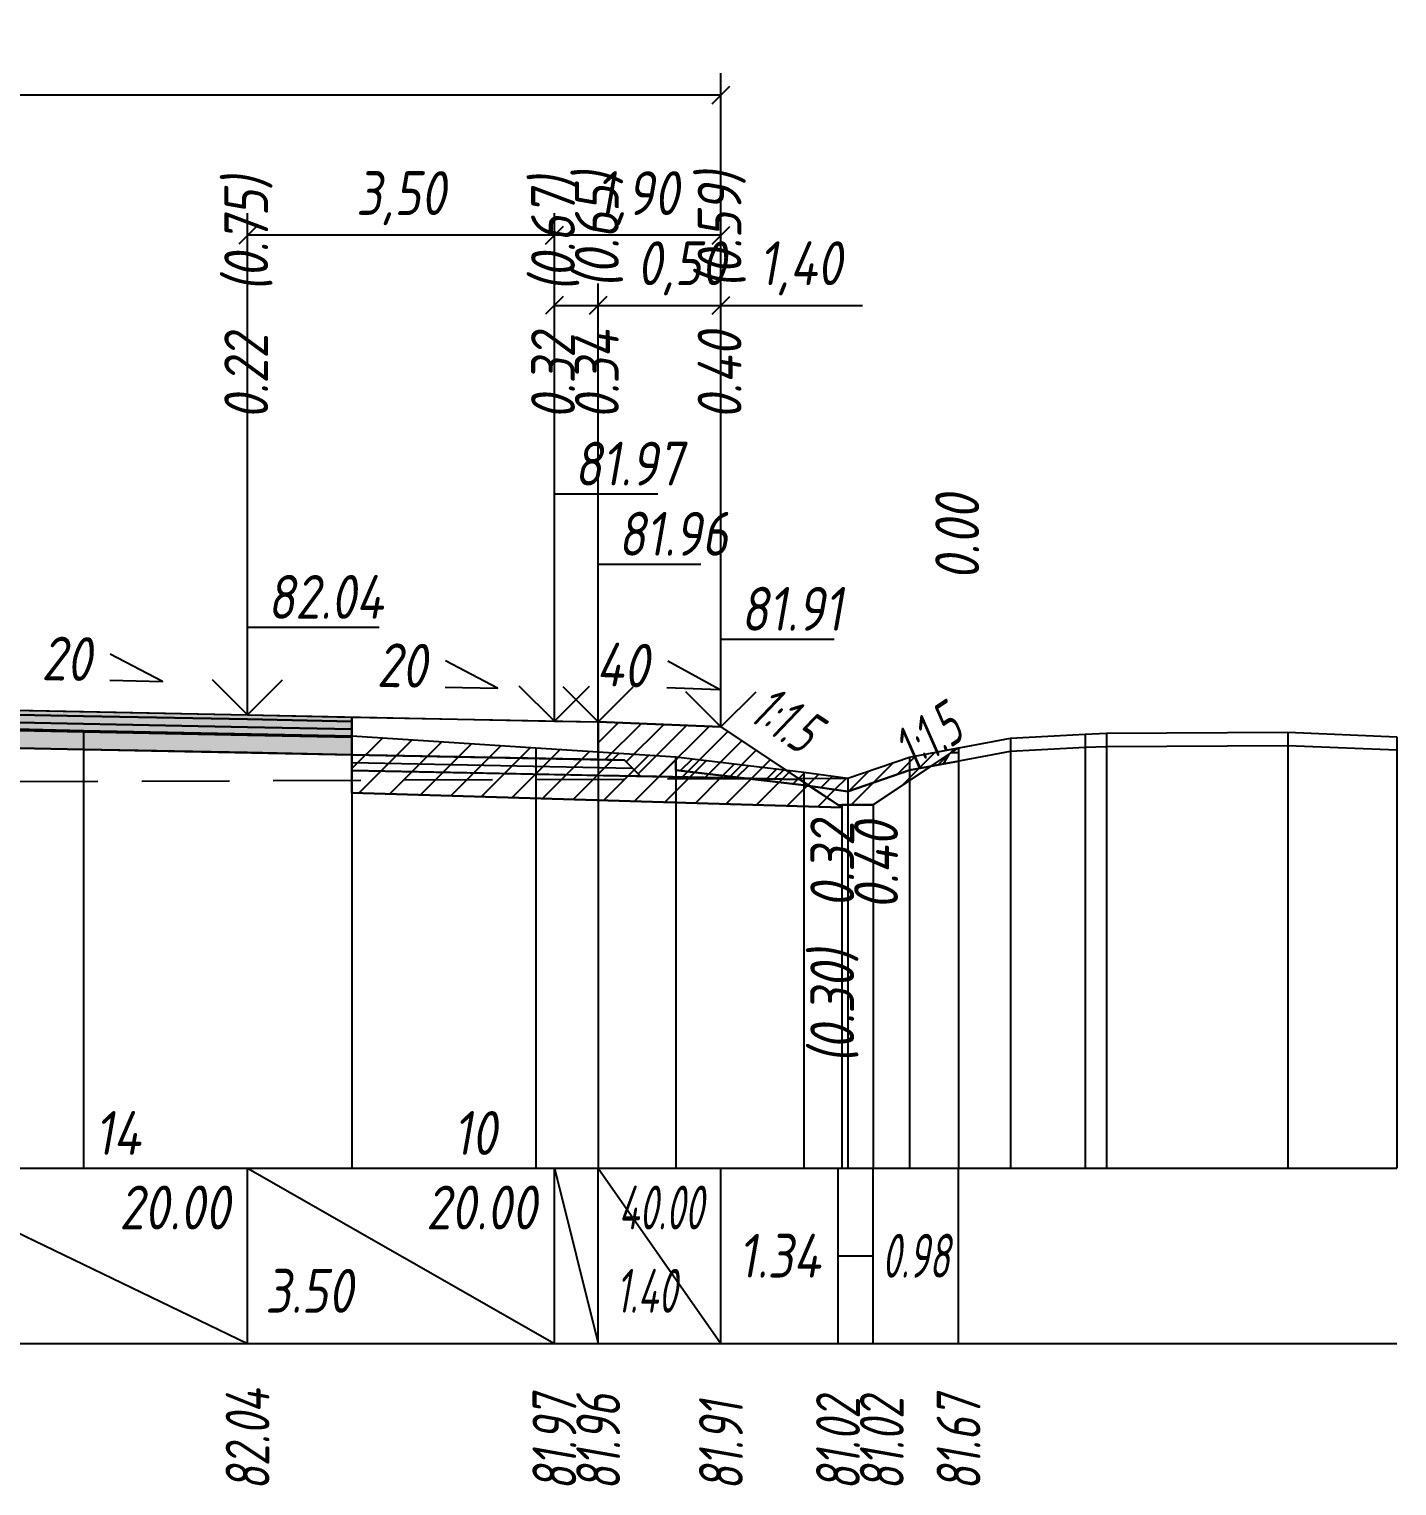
# Model space of a CAD drawing. Extents: x -717 to 1451, y -133302 to 233.
# Drawn here: x 166.1 to 244.1, y -25459.1 to -25376.1 of the extents above; entities that cross this region are included whole.
import ezdxf
from ezdxf.enums import TextEntityAlignment as Align

# ---------------------------------------------------------------- set-up
doc = ezdxf.new("R2010")
doc.units = 0
doc.linetypes.add('штриховая', pattern=[0.75, 0.5, -0.25])
for name, color, linetype in [('Интерполированный поперечник', 2, 'Continuous'), ('Код_514', 1, 'Continuous'), ('Контур_0', 7, 'Continuous'), ('Контур_2521', 7, 'Continuous'), ('Контур_2564', 7, 'Continuous'), ('Контур_2660', 7, 'Continuous'), ('Контур_2665', 7, 'Continuous'), ('Контур_400', 7, 'Continuous'), ('Контур_508', 7, 'Continuous'), ('Контур_512', 7, 'Continuous'), ('Контур_513', 7, 'Continuous'), ('Контур_818', 7, 'Continuous'), ('Красный поперечник', 1, 'Continuous'), ('Объём_2501', 7, 'Continuous'), ('Объём_2564', 7, 'Continuous'), ('Объём_2650', 7, 'Continuous'), ('Объём_2660', 7, 'Continuous'), ('Объём_2661', 7, 'Continuous'), ('Объём_2662', 7, 'Continuous'), ('Объём_2663', 7, 'Continuous'), ('Объём_2664', 7, 'Continuous'), ('Объём_2665', 7, 'Continuous'), ('Объём_2666', 7, 'Continuous'), ('Объём_2667', 7, 'Continuous'), ('Объём_2668', 7, 'Continuous'), ('Объём_2669', 7, 'Continuous'), ('Объём_2675', 7, 'Continuous'), ('Объём_2753', 7, 'Continuous'), ('Откосы', 7, 'Continuous'), ('Отметки покрытия', 7, 'Continuous'), ('Рабочие отметки', 7, 'Continuous'), ('Рабочие отметки доп.', 7, 'Continuous'), ('Слои выравнивания', 7, 'Continuous'), ('Таблица', 7, 'Continuous'), ('Уклоны проезжей части', 7, 'Continuous'), ('Черный поперечник', 3, 'Continuous')]:
    doc.layers.add(name, color=color, linetype=linetype)
for name, color, linetype, true_color in [('Контур_2540', 2, 'Continuous', 0xffff00), ('Контур_2560', 2, 'Continuous', 0xffff00), ('Контур_2561', 7, 'Continuous', 0xff8040), ('Контур_2562', 3, 'Continuous', 0x00ff00), ('Контур_2563', 7, 'Continuous', 0xff8000), ('Контур_2570', 7, 'Continuous', 0x80ff00), ('Контур_2725', 7, 'Continuous', 0x323232), ('Контур_2736', 4, 'Continuous', 0x00ffff), ('Контур_2737', 4, 'Continuous', 0x00ffff), ('Контур_2738', 4, 'Continuous', 0x00ffff), ('Контур_2739', 4, 'Continuous', 0x00ffff), ('Контур_2741', 4, 'Continuous', 0x00ffff), ('Контур_2742', 4, 'Continuous', 0x00ffff), ('Контур_2743', 4, 'Continuous', 0x00ffff), ('Контур_2744', 7, 'Continuous', 0xa4ffff), ('Контур_2745', 7, 'Continuous', 0xa4ffff), ('Контур_2747', 4, 'Continuous', 0x00ffff), ('Контур_2748', 4, 'Continuous', 0x00ffff), ('Контур_2749', 4, 'Continuous', 0x00ffff), ('Контур_2750', 4, 'Continuous', 0x00ffff), ('Контур_2751', 4, 'Continuous', 0x00ffff), ('Контур_2752', 4, 'Continuous', 0x00ffff), ('Контур_2760', 7, 'Continuous', 0x323232), ('Контур_2761', 7, 'Continuous', 0x323232), ('Контур_2762', 7, 'Continuous', 0x323232), ('Контур_2763', 7, 'Continuous', 0x323232), ('Контур_402', 7, 'Continuous', 0xff6464), ('Контур_703', 4, 'Continuous', 0x00ffff), ('Контур_705', 4, 'Continuous', 0x00ffff), ('Контур_707', 4, 'Continuous', 0x00ffff), ('Контур_720', 131, 'Continuous', 0xaaffff), ('Объём_2500', 7, 'Continuous', 0xc0c0c0), ('Объём_2520', 7, 'Continuous', 0x80ffff), ('Объём_2540', 2, 'Continuous', 0xffff00), ('Объём_2560', 2, 'Continuous', 0xffff00), ('Объём_2561', 7, 'Continuous', 0xff8040), ('Объём_2562', 3, 'Continuous', 0x00ff00), ('Объём_2563', 7, 'Continuous', 0xff8000), ('Объём_2570', 7, 'Continuous', 0x80ff00), ('Объём_2600', 7, 'Continuous', 0x808000), ('Объём_2746', 2, 'Continuous', 0xffff00)]:
    doc.layers.add(name, color=color, linetype=linetype, true_color=true_color)
doc.styles.get("Standard").update_dxf_attribs({"font": 'txt', "height": 2.5})
doc.styles.add('М', font='romand.shx', dxfattribs={"width": 0.8, "oblique": 10, "height": 2.5})
doc.dimstyles.new('ISO-25', dxfattribs={"dimtxt": 2.5, "dimasz": 2.5, "dimexe": 1.25, "dimexo": 0.625, "dimtad": 1, "dimtxsty": 'Standard', "dimcen": 2.5, "dimadec": 0, "dimazin": 0, "dimtfac": 1, "dimtmove": 0, "dimatfit": 3, "dimfxl": 1, "dimarcsym": 0})

# ---------------------------------------------------------------- blocks, each defined once
blk = doc.blocks.new('_Oblique')
at = {"color": 0, "linetype": 'ByBlock', "lineweight": -2}
blk.add_line((-0.5, -0.5), (0.5, 0.5), dxfattribs=at)
blk = doc.blocks.new('*D617')
at = {"color": 0, "lineweight": -2, "transparency": 16777216}
for p, q in [((198.529, -25415), (198.529, -25390.56)), ((205.529, -25415.28), (205.529, -25390.56)), ((198.529, -25391.81), (205.529, -25391.81)), ((205.529, -25391.81), (213.609, -25391.81))]:
    blk.add_line(p, q, dxfattribs=at)
at = {"layer": 'Defpoints', "color": 0, "transparency": 16777216}
for p in [(205.529, -25391.81), (198.529, -25415.625), (205.529, -25415.905)]:
    blk.add_point(p, dxfattribs=at)
at = {"color": 0, "lineweight": -2, "transparency": 16777216, "rotation": 180}
blk.add_blockref('_Oblique', (198.529, -25391.81), dxfattribs=at)
at = {"color": 0, "lineweight": -2, "transparency": 16777216}
blk.add_blockref('_Oblique', (205.529, -25391.81), dxfattribs=at)
at = {"color": 0, "transparency": 16777216, "insert": (210.069, -25389.697), "char_height": 2.5, "width": 8.75, "attachment_point": 5, "style": 'М'}
blk.add_mtext('1,40', dxfattribs=at)
blk = doc.blocks.new('*D619')
at = {"color": 0, "lineweight": -2, "transparency": 16777216}
for p, q in [((196.029, -25414.95), (196.029, -25390.56)), ((198.529, -25415), (198.529, -25390.56)), ((196.029, -25391.81), (198.529, -25391.81)), ((198.529, -25391.81), (207.052, -25391.81))]:
    blk.add_line(p, q, dxfattribs=at)
at = {"layer": 'Defpoints', "color": 0, "transparency": 16777216}
for p in [(198.529, -25391.81), (196.029, -25415.575), (198.529, -25415.625)]:
    blk.add_point(p, dxfattribs=at)
at = {"color": 0, "lineweight": -2, "transparency": 16777216, "rotation": 180}
blk.add_blockref('_Oblique', (196.029, -25391.81), dxfattribs=at)
at = {"color": 0, "lineweight": -2, "transparency": 16777216}
blk.add_blockref('_Oblique', (198.529, -25391.81), dxfattribs=at)
at = {"color": 0, "transparency": 16777216, "insert": (203.29, -25389.697), "char_height": 2.5, "width": 9.16667, "attachment_point": 5, "style": 'М'}
blk.add_mtext('0,50', dxfattribs=at)
blk = doc.blocks.new('*D621')
at = {"color": 0, "lineweight": -2, "transparency": 16777216}
for p, q in [((178.529, -25414.6), (178.529, -25386.56)), ((196.029, -25414.95), (196.029, -25386.56)), ((196.029, -25387.81), (178.529, -25387.81))]:
    blk.add_line(p, q, dxfattribs=at)
at = {"layer": 'Defpoints', "color": 0, "transparency": 16777216}
for p in [(178.529, -25387.81), (178.529, -25415.225), (196.029, -25415.575)]:
    blk.add_point(p, dxfattribs=at)
at = {"color": 0, "lineweight": -2, "transparency": 16777216, "rotation": 180}
blk.add_blockref('_Oblique', (178.529, -25387.81), dxfattribs=at)
at = {"color": 0, "lineweight": -2, "transparency": 16777216}
blk.add_blockref('_Oblique', (196.029, -25387.81), dxfattribs=at)
at = {"color": 0, "transparency": 16777216, "insert": (187.279, -25385.697), "char_height": 2.5, "width": 9.58333, "attachment_point": 5, "style": 'М'}
blk.add_mtext('3,50', dxfattribs=at)
blk = doc.blocks.new('*D622')
at = {"color": 0, "lineweight": -2, "transparency": 16777216}
for p, q in [((196.029, -25414.95), (196.029, -25386.56)), ((205.529, -25415.28), (205.529, -25386.56)), ((205.529, -25387.81), (196.029, -25387.81))]:
    blk.add_line(p, q, dxfattribs=at)
at = {"layer": 'Defpoints', "color": 0, "transparency": 16777216}
for p in [(196.029, -25387.81), (196.029, -25415.575), (205.529, -25415.905)]:
    blk.add_point(p, dxfattribs=at)
at = {"color": 0, "lineweight": -2, "transparency": 16777216, "rotation": 180}
blk.add_blockref('_Oblique', (196.029, -25387.81), dxfattribs=at)
at = {"color": 0, "lineweight": -2, "transparency": 16777216}
blk.add_blockref('_Oblique', (205.529, -25387.81), dxfattribs=at)
at = {"color": 0, "transparency": 16777216, "insert": (200.779, -25385.697), "char_height": 2.5, "width": 8.75, "attachment_point": 5, "style": 'М'}
blk.add_mtext('1,90', dxfattribs=at)
blk = doc.blocks.new('*D624')
at = {"color": 0, "lineweight": -2, "transparency": 16777216}
for p, q in [((110.029, -25415.28), (110.029, -25378.56)), ((205.529, -25415.28), (205.529, -25378.56)), ((110.029, -25379.81), (205.529, -25379.81))]:
    blk.add_line(p, q, dxfattribs=at)
at = {"layer": 'Defpoints', "color": 0, "transparency": 16777216}
for p in [(205.529, -25379.81), (110.029, -25415.905), (205.529, -25415.905)]:
    blk.add_point(p, dxfattribs=at)
at = {"color": 0, "lineweight": -2, "transparency": 16777216, "rotation": 180}
blk.add_blockref('_Oblique', (110.029, -25379.81), dxfattribs=at)
at = {"color": 0, "lineweight": -2, "transparency": 16777216}
blk.add_blockref('_Oblique', (205.529, -25379.81), dxfattribs=at)
at = {"color": 0, "transparency": 16777216, "insert": (157.779, -25377.697), "char_height": 2.5, "width": 10.41667, "attachment_point": 5, "style": 'М'}
blk.add_mtext('19,10', dxfattribs=at)

msp = doc.modelspace()

# ---------------------------------------------------------------- hatches: boundary and pattern name
at = {"layer": 'Объём_2563'}
h = msp.add_hatch(dxfattribs=at)
h.set_pattern_fill('ANSI31', color=256, scale=0.3)
h.paths.add_polyline_path([(200.947, -25418.661), (200.029, -25417.743), (198.529, -25417.713), (198.529, -25415.563), (205.529, -25415.843), (210.029, -25418.843)])
at = {"layer": 'Объём_2570'}
h = msp.add_hatch(dxfattribs=at)
h.set_pattern_fill('ANSI31', color=256, scale=0.2)
h.paths.add_polyline_path([(219.083, -25417.793), (216.281, -25418.318), (212.769, -25419.523), (210.252, -25419.169), (202.95, -25418.307), (202.95, -25417.557), (210.252, -25418.419), (212.769, -25418.773), (216.281, -25417.568), (219.083, -25417.043)])
at = {"layer": 'Объём_2600'}
h = msp.add_hatch(dxfattribs=at)
h.set_pattern_fill('ANSI31', color=6, scale=0.4)
h.paths.add_polyline_path([(214.206, -25420.294), (212.42, -25420.294), (212.42, -25420.437), (184.484, -25419.599), (184.484, -25416.357), (194.967, -25417.046), (202.95, -25417.557), (202.95, -25418.307), (210.252, -25419.169), (212.769, -25419.523), (216.281, -25418.318), (217.519, -25418.086)])
h = msp.add_hatch(dxfattribs=at)
h.set_pattern_fill('HONEY', color=5, scale=0.3)
h.paths.add_polyline_path([(217.519, -25418.086), (219.083, -25417.043), (219.083, -25417.793)])
at = {"layer": 'Слои выравнивания'}
for color, points in [(2, [(157.779, -25414.748), (159.846, -25414.789), (169.165, -25414.976), (178.529, -25415.163), (184.484, -25415.282), (184.484, -25415.532), (178.529, -25415.413), (169.165, -25415.226), (159.846, -25415.039), (157.779, -25414.998)]), (3, [(157.779, -25414.998), (159.846, -25415.039), (169.165, -25415.226), (178.529, -25415.413), (184.484, -25415.532), (184.484, -25415.982), (178.529, -25415.863), (169.165, -25415.676), (159.846, -25415.489), (157.779, -25415.448)]), (4, [(157.779, -25415.448), (159.846, -25415.489), (169.165, -25415.676), (178.529, -25415.863), (184.484, -25415.982), (184.484, -25416.432), (178.529, -25416.313), (169.165, -25416.126), (159.846, -25415.939), (157.779, -25415.898)]), (5, [(157.779, -25415.898), (159.846, -25415.939), (169.165, -25416.126), (178.529, -25416.313), (184.484, -25416.432), (184.484, -25417.432), (178.529, -25417.313), (169.165, -25417.126), (159.846, -25416.939), (157.779, -25416.898)])]:
    msp.add_hatch(color=color, dxfattribs=at).paths.add_polyline_path(points)

# ---------------------------------------------------------------- linework, layer by layer
at = {"layer": 'Интерполированный поперечник', "linetype": 'штриховая', "ltscale": 10, "flags": 128}
msp.add_lwpolyline([(104.99, -25419.195), (212.769, -25418.773)], dxfattribs=at)
at = {"layer": 'Код_514'}
for p, q in [((157.779, -25441), (178.529, -25451)), ((178.529, -25451), (178.529, -25441)), ((178.529, -25441), (196.029, -25451)), ((196.029, -25451), (196.029, -25441)), ((196.029, -25441), (198.529, -25451)), ((198.529, -25451), (198.529, -25441)), ((198.529, -25441), (205.529, -25451)), ((205.529, -25451), (205.529, -25441)), ((212.206, -25451), (212.206, -25441)), ((214.206, -25451), (214.206, -25441)), ((219.083, -25451), (219.083, -25441)), ((212.206, -25446), (214.206, -25446))]:
    msp.add_line(p, q, dxfattribs=at)
at = {"layer": 'Контур_0', "flags": 128}
for points in [[(184.484, -25415.282), (198.529, -25415.563), (198.529, -25417.713), (184.484, -25417.432), (184.484, -25415.282), (184.484, -25415.282)], [(205.529, -25415.843), (209.941, -25418.785), (209.941, -25418.785), (209.941, -25418.785), (209.941, -25418.785), (209.941, -25418.785), (209.941, -25418.785), (209.941, -25418.785), (209.941, -25418.785), (209.941, -25418.785), (209.941, -25418.785), (209.941, -25418.785), (209.941, -25418.785), (209.941, -25418.785), (209.941, -25418.785), (212.206, -25420.294)], [(205.529, -25415.843), (209.941, -25418.785), (209.941, -25418.785), (209.941, -25418.785), (209.941, -25418.785), (209.941, -25418.785), (209.941, -25418.785), (209.941, -25418.785), (209.941, -25418.785), (209.941, -25418.785), (209.941, -25418.785), (209.941, -25418.785), (209.941, -25418.785), (209.941, -25418.785), (209.941, -25418.785), (212.206, -25420.294), (214.206, -25420.294), (219.083, -25417.043), (219.083, -25417.043), (219.083, -25417.043), (219.083, -25417.043), (219.083, -25417.043), (219.083, -25417.043), (219.083, -25417.043), (219.083, -25417.043), (219.083, -25417.043), (219.083, -25417.043), (219.083, -25417.043), (219.083, -25417.043), (219.083, -25417.043)], [(198.529, -25418.613), (184.484, -25418.332), (184.484, -25417.432), (200.029, -25417.743), (200.947, -25418.661), (198.529, -25418.613), (198.529, -25418.613)], [(198.529, -25417.713), (200.029, -25417.743), (200.947, -25418.661), (210.029, -25418.843)]]:
    msp.add_lwpolyline(points, dxfattribs=at)
at = {"layer": 'Контур_2521', "color": 250, "flags": 128}
msp.add_lwpolyline([(184.484, -25417.882), (200.488, -25418.202)], dxfattribs=at)
at = {"layer": 'Контур_2540', "flags": 128}
msp.add_lwpolyline([(196.029, -25418.563), (210.029, -25418.843), (212.42, -25420.437), (184.484, -25419.599), (184.484, -25418.332), (196.029, -25418.563), (196.029, -25418.563)], dxfattribs=at)
at = {"layer": 'Контур_2560', "flags": 128}
msp.add_lwpolyline([(198.529, -25415.563), (205.529, -25415.843), (205.529, -25415.843), (205.529, -25415.843)], dxfattribs=at)
at = {"layer": 'Контур_2561', "flags": 128}
msp.add_lwpolyline([(198.529, -25415.563), (198.529, -25415.563), (205.529, -25415.843), (205.529, -25415.843), (198.529, -25415.563)], dxfattribs=at)
at = {"layer": 'Контур_2562', "flags": 128}
msp.add_lwpolyline([(205.529, -25415.843), (205.529, -25415.843), (205.529, -25415.843), (205.529, -25415.843), (205.529, -25415.843)], dxfattribs=at)
at = {"layer": 'Контур_2563', "flags": 128}
msp.add_lwpolyline([(200.947, -25418.661), (200.029, -25417.743), (198.529, -25417.713), (198.529, -25415.563), (205.529, -25415.843), (210.029, -25418.843), (200.947, -25418.661), (200.947, -25418.661)], dxfattribs=at)
at = {"layer": 'Контур_2564', "flags": 128}
msp.add_lwpolyline([(198.529, -25415.563), (205.529, -25415.843)], dxfattribs=at)
at = {"layer": 'Контур_2570', "flags": 128}
msp.add_lwpolyline([(159.846, -25415.817), (169.165, -25416.052), (184.484, -25416.357), (194.967, -25417.046), (202.95, -25417.557), (202.95, -25418.307), (210.252, -25419.169), (212.769, -25419.523), (212.769, -25419.523), (216.281, -25418.318), (222.054, -25417.237), (226.303, -25417.008), (227.517, -25416.959), (237.872, -25416.904), (244.083, -25417.152)], dxfattribs=at)
at = {"layer": 'Контур_2660', "flags": 128}
msp.add_lwpolyline([(184.484, -25419.599), (212.42, -25420.437)], dxfattribs=at)
at = {"layer": 'Контур_2665', "flags": 128}
msp.add_lwpolyline([(205.529, -25415.843), (205.529, -25415.843)], dxfattribs=at)
at = {"layer": 'Контур_2725', "flags": 128}
msp.add_lwpolyline([(135.31, -25417.347), (137.029, -25417.313), (150.663, -25417.04), (157.779, -25416.898), (159.846, -25416.939), (169.165, -25417.126), (178.529, -25417.313), (184.484, -25417.432)], dxfattribs=at)
at = {"layer": 'Контур_2736', "flags": 128}
for points in [[(205.529, -25415.843), (209.941, -25418.785)], [(209.941, -25418.785), (212.206, -25420.294)]]:
    msp.add_lwpolyline(points, dxfattribs=at)
at = {"layer": 'Контур_2737', "flags": 128}
msp.add_lwpolyline([(209.941, -25418.785), (209.941, -25418.785)], dxfattribs=at)
at = {"layer": 'Контур_2738', "flags": 128}
msp.add_lwpolyline([(209.941, -25418.785), (209.941, -25418.785)], dxfattribs=at)
at = {"layer": 'Контур_2739', "flags": 128}
msp.add_lwpolyline([(209.941, -25418.785), (209.941, -25418.785)], dxfattribs=at)
at = {"layer": 'Контур_2741', "flags": 128}
msp.add_lwpolyline([(219.083, -25417.043), (219.083, -25417.043)], dxfattribs=at)
at = {"layer": 'Контур_2742', "flags": 128}
msp.add_lwpolyline([(219.083, -25417.043), (219.083, -25417.043)], dxfattribs=at)
at = {"layer": 'Контур_2743', "flags": 128}
msp.add_lwpolyline([(219.083, -25417.043), (219.083, -25417.043)], dxfattribs=at)
at = {"layer": 'Контур_2744', "flags": 128}
msp.add_lwpolyline([(219.083, -25417.043), (219.083, -25417.043)], dxfattribs=at)
msp.add_lwpolyline([(219.083, -25417.043), (219.083, -25417.043)], dxfattribs=at)
msp.add_lwpolyline([(219.083, -25417.043), (219.083, -25417.043)], dxfattribs=at)
msp.add_lwpolyline([(219.083, -25417.043), (219.083, -25417.043)], dxfattribs=at)
msp.add_lwpolyline([(219.083, -25417.043), (219.083, -25417.043)], dxfattribs=at)
msp.add_lwpolyline([(219.083, -25417.043), (219.083, -25417.043)], dxfattribs=at)
at = {"layer": 'Контур_2745', "flags": 128}
msp.add_lwpolyline([(209.941, -25418.785), (209.941, -25418.785)], dxfattribs=at)
msp.add_lwpolyline([(209.941, -25418.785), (209.941, -25418.785)], dxfattribs=at)
msp.add_lwpolyline([(209.941, -25418.785), (209.941, -25418.785)], dxfattribs=at)
msp.add_lwpolyline([(209.941, -25418.785), (209.941, -25418.785)], dxfattribs=at)
msp.add_lwpolyline([(209.941, -25418.785), (209.941, -25418.785)], dxfattribs=at)
msp.add_lwpolyline([(209.941, -25418.785), (209.941, -25418.785)], dxfattribs=at)
at = {"layer": 'Контур_2747', "flags": 128}
msp.add_lwpolyline([(209.941, -25418.785), (209.941, -25418.785)], dxfattribs=at)
at = {"layer": 'Контур_2748', "flags": 128}
msp.add_lwpolyline([(209.941, -25418.785), (209.941, -25418.785)], dxfattribs=at)
at = {"layer": 'Контур_2749', "flags": 128}
msp.add_lwpolyline([(209.941, -25418.785), (209.941, -25418.785)], dxfattribs=at)
at = {"layer": 'Контур_2750', "flags": 128}
msp.add_lwpolyline([(219.083, -25417.043), (219.083, -25417.043)], dxfattribs=at)
at = {"layer": 'Контур_2751', "flags": 128}
msp.add_lwpolyline([(219.083, -25417.043), (219.083, -25417.043)], dxfattribs=at)
at = {"layer": 'Контур_2752', "flags": 128}
msp.add_lwpolyline([(219.083, -25417.043), (219.083, -25417.043)], dxfattribs=at)
at = {"layer": 'Контур_2760', "flags": 128}
msp.add_lwpolyline([(135.31, -25415.197), (137.029, -25415.163), (150.663, -25414.89), (157.779, -25414.748), (159.846, -25414.789), (169.165, -25414.976), (178.529, -25415.163), (184.484, -25415.282)], dxfattribs=at)
at = {"layer": 'Контур_2761', "flags": 128}
msp.add_lwpolyline([(135.31, -25415.447), (137.029, -25415.413), (150.663, -25415.14), (157.779, -25414.998), (159.846, -25415.039), (169.165, -25415.226), (178.529, -25415.413), (184.484, -25415.532)], dxfattribs=at)
at = {"layer": 'Контур_2762', "flags": 128}
msp.add_lwpolyline([(135.31, -25415.897), (137.029, -25415.863), (150.663, -25415.59), (157.779, -25415.448), (159.846, -25415.489), (169.165, -25415.676), (178.529, -25415.863), (184.484, -25415.982)], dxfattribs=at)
at = {"layer": 'Контур_2763', "flags": 128}
msp.add_lwpolyline([(135.31, -25416.347), (137.029, -25416.313), (150.663, -25416.04), (157.779, -25415.898), (159.846, -25415.939), (169.165, -25416.126), (178.529, -25416.313), (184.484, -25416.432)], dxfattribs=at)
at = {"layer": 'Контур_400', "flags": 128}
msp.add_lwpolyline([(157.779, -25414.748), (178.529, -25415.163), (196.029, -25415.513), (196.029, -25415.513), (196.029, -25415.513), (196.029, -25415.513), (196.029, -25415.513), (196.029, -25415.513), (198.529, -25415.563)], dxfattribs=at)
at = {"layer": 'Контур_402', "flags": 128}
msp.add_lwpolyline([(105, -25420.381), (135.31, -25419.472), (135.31, -25417.347), (157.779, -25416.898), (184.484, -25417.432), (184.484, -25419.599), (212.42, -25420.437)], dxfattribs=at)
at = {"layer": 'Контур_508', "flags": 128}
msp.add_lwpolyline([(105, -25420.381), (135.31, -25419.472), (135.31, -25417.347), (157.779, -25416.898), (184.484, -25417.432), (184.484, -25419.599), (212.42, -25420.437), (212.42, -25420.294), (214.206, -25420.294), (219.083, -25417.043)], dxfattribs=at)
at = {"layer": 'Контур_512', "flags": 128}
msp.add_lwpolyline([(184.484, -25419.599), (212.42, -25420.437), (212.42, -25420.294), (214.206, -25420.294), (219.083, -25417.043)], dxfattribs=at)
at = {"layer": 'Контур_513', "flags": 128}
msp.add_lwpolyline([(105, -25420.381), (135.31, -25419.472), (135.31, -25417.347), (157.779, -25416.898), (184.484, -25417.432), (184.484, -25419.599), (212.42, -25420.437), (212.42, -25420.294), (214.206, -25420.294), (219.083, -25417.043)], dxfattribs=at)
at = {"layer": 'Контур_703', "flags": 128}
msp.add_lwpolyline([(205.529, -25415.843), (209.941, -25418.785)], dxfattribs=at)
at = {"layer": 'Контур_705', "flags": 128}
msp.add_lwpolyline([(209.941, -25418.785), (209.941, -25418.785)], dxfattribs=at)
at = {"layer": 'Контур_707', "flags": 128}
msp.add_lwpolyline([(214.206, -25420.294), (219.083, -25417.043)], dxfattribs=at)
at = {"layer": 'Контур_720', "flags": 128}
msp.add_lwpolyline([(212.206, -25420.294), (214.206, -25420.294)], dxfattribs=at)
at = {"layer": 'Контур_818', "flags": 128}
msp.add_lwpolyline([(105, -25419.944), (107.16, -25419.612), (112.601, -25418.307), (112.601, -25417.557), (127.458, -25416.812), (135.31, -25416.289), (150.663, -25415.998), (157.779, -25415.858), (159.846, -25415.817), (169.165, -25416.052), (184.484, -25416.357), (194.967, -25417.046), (202.95, -25417.557), (202.95, -25418.307), (210.252, -25419.169), (212.769, -25419.523), (212.769, -25419.523), (216.281, -25418.318), (219.083, -25417.793)], dxfattribs=at)
at = {"layer": 'Красный поперечник'}
for p, q in [((157.779, -25414.748), (178.529, -25415.163)), ((178.529, -25415.163), (196.029, -25415.513)), ((196.029, -25415.513), (198.529, -25415.563)), ((198.529, -25415.563), (205.529, -25415.843)), ((205.529, -25415.843), (212.206, -25420.294)), ((214.206, -25420.294), (219.083, -25417.043)), ((219.083, -25417.043), (219.083, -25441)), ((184.484, -25419.599), (184.484, -25441)), ((212.206, -25420.294), (214.206, -25420.294)), ((212.42, -25420.294), (212.42, -25441)), ((212.42, -25420.437), (212.42, -25441)), ((214.206, -25420.294), (214.206, -25441))]:
    msp.add_line(p, q, dxfattribs=at)
at = {"layer": 'Объём_2500', "flags": 128}
msp.add_lwpolyline([(184.484, -25415.282), (198.529, -25415.563), (198.529, -25417.713), (184.484, -25417.432), (184.484, -25415.282), (184.484, -25415.282)], dxfattribs=at)
at = {"layer": 'Объём_2501', "flags": 128}
msp.add_lwpolyline([(157.779, -25414.748), (178.529, -25415.163), (196.029, -25415.513), (196.029, -25415.513), (196.029, -25415.513), (196.029, -25415.513), (196.029, -25415.513), (196.029, -25415.513), (198.529, -25415.563)], dxfattribs=at)
at = {"layer": 'Объём_2520', "color": 250, "flags": 128}
msp.add_lwpolyline([(198.529, -25418.613), (184.484, -25418.332), (184.484, -25417.432), (200.029, -25417.743), (200.947, -25418.661), (198.529, -25418.613), (198.529, -25418.613)], dxfattribs=at)
at = {"layer": 'Объём_2540', "flags": 128}
msp.add_lwpolyline([(196.029, -25418.563), (210.029, -25418.843), (212.42, -25420.437), (184.484, -25419.599), (184.484, -25418.332), (196.029, -25418.563), (196.029, -25418.563)], dxfattribs=at)
at = {"layer": 'Объём_2560', "flags": 128}
msp.add_lwpolyline([(198.529, -25415.563), (205.529, -25415.843), (205.529, -25415.843), (205.529, -25415.843)], dxfattribs=at)
at = {"layer": 'Объём_2561', "flags": 128}
msp.add_lwpolyline([(198.529, -25415.563), (198.529, -25415.563), (205.529, -25415.843), (205.529, -25415.843), (198.529, -25415.563)], dxfattribs=at)
at = {"layer": 'Объём_2562', "flags": 128}
msp.add_lwpolyline([(205.529, -25415.843), (205.529, -25415.843), (205.529, -25415.843), (205.529, -25415.843), (205.529, -25415.843)], dxfattribs=at)
at = {"layer": 'Объём_2563', "color": 250, "flags": 128}
msp.add_lwpolyline([(200.947, -25418.661), (200.029, -25417.743), (198.529, -25417.713), (198.529, -25415.563), (205.529, -25415.843), (210.029, -25418.843), (200.947, -25418.661), (200.947, -25418.661)], dxfattribs=at)
at = {"layer": 'Объём_2564', "flags": 128}
msp.add_lwpolyline([(198.529, -25415.563), (205.529, -25415.843)], dxfattribs=at)
at = {"layer": 'Объём_2570', "flags": 128}
msp.add_lwpolyline([(219.083, -25417.793), (216.281, -25418.318), (212.769, -25419.523), (210.252, -25419.169), (202.95, -25418.307), (202.95, -25417.557), (210.252, -25418.419), (212.769, -25418.773), (216.281, -25417.568), (219.083, -25417.043), (219.083, -25417.793), (219.083, -25417.793)], dxfattribs=at)
at = {"layer": 'Объём_2600', "color": 5, "flags": 128}
msp.add_lwpolyline([(217.519, -25418.086), (219.083, -25417.043), (219.083, -25417.793), (217.519, -25418.086), (217.519, -25418.086)], dxfattribs=at)
at = {"layer": 'Объём_2650', "color": 6, "flags": 128}
msp.add_lwpolyline([(214.206, -25420.294), (212.42, -25420.294), (212.42, -25420.437), (184.484, -25419.599), (184.484, -25416.357), (194.967, -25417.046), (202.95, -25417.557), (202.95, -25418.307), (210.252, -25419.169), (212.769, -25419.523), (216.281, -25418.318), (217.519, -25418.086), (214.206, -25420.294), (214.206, -25420.294)], dxfattribs=at)
at = {"layer": 'Объём_2660', "flags": 128}
msp.add_lwpolyline([(184.484, -25419.599), (212.42, -25420.437)], dxfattribs=at)
at = {"layer": 'Объём_2661', "flags": 128}
msp.add_lwpolyline([(205.529, -25415.843), (209.941, -25418.785), (212.206, -25420.294)], dxfattribs=at)
at = {"layer": 'Объём_2662', "flags": 128}
msp.add_lwpolyline([(214.206, -25420.294), (219.083, -25417.043)], dxfattribs=at)
at = {"layer": 'Объём_2663', "flags": 128}
msp.add_lwpolyline([(212.206, -25420.294), (214.206, -25420.294)], dxfattribs=at)
at = {"layer": 'Объём_2664', "flags": 128}
msp.add_lwpolyline([(212.206, -25420.294), (214.206, -25420.294)], dxfattribs=at)
at = {"layer": 'Объём_2665', "flags": 128}
msp.add_lwpolyline([(205.529, -25415.843), (205.529, -25415.843)], dxfattribs=at)
at = {"layer": 'Объём_2666', "flags": 128}
for points in [[(205.529, -25415.843), (209.941, -25418.785)], [(209.941, -25418.785), (212.206, -25420.294)]]:
    msp.add_lwpolyline(points, dxfattribs=at)
at = {"layer": 'Объём_2667', "flags": 128}
for points in [[(219.083, -25417.043), (219.083, -25417.043)], [(209.941, -25418.785), (209.941, -25418.785)]]:
    msp.add_lwpolyline(points, dxfattribs=at)
at = {"layer": 'Объём_2668', "flags": 128}
for points in [[(219.083, -25417.043), (219.083, -25417.043)], [(209.941, -25418.785), (209.941, -25418.785)]]:
    msp.add_lwpolyline(points, dxfattribs=at)
at = {"layer": 'Объём_2669', "flags": 128}
for points in [[(219.083, -25417.043), (219.083, -25417.043)], [(209.941, -25418.785), (209.941, -25418.785)]]:
    msp.add_lwpolyline(points, dxfattribs=at)
at = {"layer": 'Объём_2675', "flags": 128}
for points in [[(219.083, -25417.043), (219.083, -25417.043)], [(219.083, -25417.043), (219.083, -25417.043)], [(219.083, -25417.043), (219.083, -25417.043)], [(219.083, -25417.043), (219.083, -25417.043)], [(219.083, -25417.043), (219.083, -25417.043)], [(219.083, -25417.043), (219.083, -25417.043)], [(209.941, -25418.785), (209.941, -25418.785)], [(209.941, -25418.785), (209.941, -25418.785)], [(209.941, -25418.785), (209.941, -25418.785)], [(209.941, -25418.785), (209.941, -25418.785)], [(209.941, -25418.785), (209.941, -25418.785)], [(209.941, -25418.785), (209.941, -25418.785)]]:
    msp.add_lwpolyline(points, dxfattribs=at)
at = {"layer": 'Объём_2746', "flags": 128}
msp.add_lwpolyline([(212.206, -25420.294), (212.42, -25420.294), (212.42, -25420.437), (184.484, -25419.599), (184.484, -25416.357), (194.967, -25417.046), (202.95, -25417.557), (202.95, -25418.307), (210.252, -25419.169), (210.589, -25419.216), (212.206, -25420.294), (212.206, -25420.294)], dxfattribs=at)
at = {"layer": 'Объём_2753', "flags": 128}
msp.add_lwpolyline([(184.484, -25415.282), (184.484, -25415.282)], dxfattribs=at)
at = {"layer": 'Откосы', "color": 1, "flags": 128}
for points in [[(170.667, -25413.189), (173.667, -25413.249), (170.697, -25411.689)], [(189.792, -25413.571), (192.792, -25413.631), (189.822, -25412.071)], [(202.444, -25413.59), (205.442, -25413.71), (202.504, -25412.092)]]:
    msp.add_lwpolyline(points, dxfattribs=at)
at = {"layer": 'Отметки покрытия', "color": 1}
for p, q in [((196.029, -25415.513), (196.029, -25402.563)), ((196.029, -25402.563), (201.929, -25402.563)), ((198.529, -25415.563), (198.529, -25406.563)), ((198.529, -25406.563), (204.379, -25406.563)), ((178.529, -25415.163), (178.529, -25410.163)), ((178.529, -25410.163), (186.029, -25410.163)), ((205.529, -25415.843), (205.529, -25410.843)), ((205.529, -25410.843), (211.979, -25410.843)), ((178.529, -25415.163), (176.529, -25413.163)), ((178.529, -25415.163), (180.529, -25413.163)), ((196.029, -25415.513), (194.029, -25413.513)), ((196.029, -25415.513), (198.029, -25413.513)), ((198.529, -25415.563), (196.529, -25413.563)), ((198.529, -25415.563), (200.529, -25413.563)), ((205.529, -25415.843), (203.529, -25413.843)), ((205.529, -25415.843), (207.529, -25413.843))]:
    msp.add_line(p, q, dxfattribs=at)
at = {"layer": 'Слои выравнивания'}
for p, q in [((184.484, -25415.282), (184.484, -25441)), ((198.529, -25415.563), (198.529, -25441))]:
    msp.add_line(p, q, dxfattribs=at)
at = {"layer": 'Слои выравнивания', "color": 2, "flags": 128}
msp.add_lwpolyline([(157.779, -25414.748), (159.846, -25414.789), (169.165, -25414.976), (178.529, -25415.163), (184.484, -25415.282), (184.484, -25415.532), (178.529, -25415.413), (169.165, -25415.226), (159.846, -25415.039), (157.779, -25414.998)], close=True, dxfattribs=at)
at = {"layer": 'Слои выравнивания', "color": 3, "flags": 128}
msp.add_lwpolyline([(157.779, -25414.998), (159.846, -25415.039), (169.165, -25415.226), (178.529, -25415.413), (184.484, -25415.532), (184.484, -25415.982), (178.529, -25415.863), (169.165, -25415.676), (159.846, -25415.489), (157.779, -25415.448)], close=True, dxfattribs=at)
at = {"layer": 'Слои выравнивания', "color": 4, "flags": 128}
msp.add_lwpolyline([(157.779, -25415.448), (159.846, -25415.489), (169.165, -25415.676), (178.529, -25415.863), (184.484, -25415.982), (184.484, -25416.432), (178.529, -25416.313), (169.165, -25416.126), (159.846, -25415.939), (157.779, -25415.898)], close=True, dxfattribs=at)
at = {"layer": 'Слои выравнивания', "color": 5, "flags": 128}
msp.add_lwpolyline([(157.779, -25415.898), (159.846, -25415.939), (169.165, -25416.126), (178.529, -25416.313), (184.484, -25416.432), (184.484, -25417.432), (178.529, -25417.313), (169.165, -25417.126), (159.846, -25416.939), (157.779, -25416.898)], close=True, dxfattribs=at)
at = {"layer": 'Таблица'}
for p, q in [((80, -25441), (244.083, -25441)), ((80, -25451), (244.083, -25451))]:
    msp.add_line(p, q, dxfattribs=at)
at = {"layer": 'Черный поперечник', "color": 7}
for p, q in [((169.165, -25416.052), (169.165, -25441)), ((184.484, -25416.357), (184.484, -25441)), ((222.054, -25416.487), (222.054, -25441)), ((226.303, -25416.258), (226.303, -25441)), ((227.517, -25416.209), (227.517, -25441)), ((237.872, -25416.154), (237.872, -25441)), ((244.083, -25416.402), (244.083, -25441)), ((194.967, -25417.046), (194.967, -25441)), ((202.95, -25417.557), (202.95, -25441)), ((216.281, -25417.568), (216.281, -25441)), ((210.252, -25418.419), (210.252, -25441)), ((212.769, -25418.773), (212.769, -25441))]:
    msp.add_line(p, q, dxfattribs=at)
at = {"layer": 'Черный поперечник', "flags": 128}
msp.add_lwpolyline([(80, -25421), (83.652, -25420.841), (101.461, -25419.573), (104.99, -25419.195), (107.16, -25418.862), (112.601, -25417.557), (127.458, -25416.812), (135.31, -25416.289), (150.663, -25415.998), (157.779, -25415.858), (159.846, -25415.817), (169.165, -25416.052), (184.484, -25416.357), (194.967, -25417.046), (202.95, -25417.557), (210.252, -25418.419), (212.769, -25418.773), (216.281, -25417.568), (222.054, -25416.487), (226.303, -25416.258), (227.517, -25416.209), (237.872, -25416.154), (244.083, -25416.402)], dxfattribs=at)

# ---------------------------------------------------------------- texts
at = {"layer": 'Код_514', "style": 'М', "oblique": 10}
for s, width, p in [('20.00', 0.8, (177.529, -25442)), ('20.00', 0.8, (195.029, -25442)), ('40.00', 0.6, (204.529, -25442))]:
    msp.add_text(s, height=2.5, dxfattribs=dict(at, width=width)).set_placement(p, align=Align.TOP_RIGHT)
for s, width, p in [('1.34', 0.8, (208.868, -25446)), ('0.98', 0.6, (216.644, -25446))]:
    msp.add_text(s, height=2.5, dxfattribs=dict(at, width=width)).set_placement(p, align=Align.MIDDLE_CENTER)
for s, width, p in [('3.50', 0.8, (179.529, -25450)), ('1.40', 0.6, (199.529, -25450))]:
    msp.add_text(s, height=2.5, dxfattribs=dict(at, width=width)).set_placement(p, align=Align.BOTTOM_LEFT)
at = {"layer": 'Код_514', "style": 'М', "oblique": 10, "width": 0.7}
for s, p in [('82.04', (178.529, -25459.382)), ('81.97', (196.029, -25459.382)), ('81.96', (198.529, -25459.382)), ('81.02', (212.206, -25459.382)), ('81.02', (214.706, -25459.382)), ('81.67', (219.083, -25459.382)), ('81.91', (205.529, -25459.382))]:
    msp.add_text(s, height=2.5, rotation=90, dxfattribs=at).set_placement(p, align=Align.MIDDLE_LEFT)
at = {"layer": 'Отметки покрытия', "color": 1, "style": 'М', "oblique": 10, "width": 0.8}
for s, p in [('81.97', (197.17, -25402.832)), ('81.96', (199.67, -25406.832)), ('82.04', (179.67, -25410.432)), ('81.91', (206.67, -25411.112))]:
    msp.add_text(s, height=2.5, dxfattribs=at).set_placement(p, align=Align.BOTTOM_LEFT)
at = {"layer": 'Рабочие отметки', "color": 1, "style": 'М', "oblique": 10, "width": 0.8}
for s, p in [('0.22', (178.451, -25398.313)), ('0.32', (195.951, -25398.313)), ('0.34', (198.451, -25398.313)), ('0.40', (205.451, -25398.313)), ('0.00', (219.005, -25407.474))]:
    msp.add_text(s, height=2.5, rotation=90, dxfattribs=at).set_placement(p, align=Align.MIDDLE_LEFT)
for s, p in [('0.32', (211.878, -25421.225)), ('0.40', (214.378, -25421.225))]:
    msp.add_text(s, height=2.5, rotation=90, dxfattribs=at).set_placement(p, align=Align.MIDDLE_RIGHT)
at = {"layer": 'Рабочие отметки доп.', "color": 1, "style": 'М', "oblique": 10, "width": 0.8}
for s, p in [('(0.65)', (198.451, -25390.813)), ('(0.59)', (205.451, -25390.813)), ('(0.75)', (178.451, -25391.013)), ('(0.67)', (195.951, -25391.013))]:
    msp.add_text(s, height=2.5, rotation=90, dxfattribs=at).set_placement(p, align=Align.MIDDLE_LEFT)
msp.add_text('(0.30)', height=2.5, rotation=90, dxfattribs=at).set_placement((211.878, -25428.525), align=Align.MIDDLE_RIGHT)
at = {"layer": 'Слои выравнивания', "style": 'М', "oblique": 10, "width": 0.8}
for s, p in [('14', (171.131, -25441)), ('10', (191.506, -25441))]:
    msp.add_text(s, height=2.5, dxfattribs=at).set_placement(p, align=Align.BOTTOM_CENTER)
at = {"layer": 'Уклоны проезжей части', "color": 1, "style": 'М', "oblique": 10}
for s, rotation, width, p in [('20', 358.85423, 0.8, (168.174, -25413.956)), ('20', 358.85423, 0.8, (187.299, -25414.338)), ('40', 357.70938, 0.8, (199.852, -25414.306)), ('1:1.5', 326.30994, 0.6, (208.147, -25417.069)), ('1:1.5', 33.69007, 0.6, (218.432, -25418.088))]:
    msp.add_text(s, height=2.5, rotation=rotation, dxfattribs=dict(at, width=width)).set_placement(p, align=Align.BOTTOM_CENTER)

# ---------------------------------------------------------------- dimensions: what is measured, and where the dimension line sits
at = {"color": 5}
for base, p1, p2, picture, middle in [((205.529, -25379.81), (110.029, -25415.905), (205.529, -25415.905), '*D624', (157.779, -25377.697)), ((198.529, -25391.81), (196.029, -25415.575), (198.529, -25415.625), '*D619', (203.29, -25389.697)), ((205.529, -25391.81), (198.529, -25415.625), (205.529, -25415.905), '*D617', (210.069, -25389.697))]:
    dim = msp.add_linear_dim(base=base, p1=p1, p2=p2, angle=180, dimstyle='ISO-25', override={"dimasz": 1, "dimlfac": 0.2, "dimzin": 0, "dimtxsty": 'М', "dimblk1": 'Oblique', "dimblk2": 'Oblique', "dimsah": 1}, dxfattribs=at)
    dim.commit()
    dim.dimension.update_dxf_attribs({"geometry": picture, "text_midpoint": middle})
for base, p1, p2, picture, middle in [((178.529, -25387.81), (196.029, -25415.575), (178.529, -25415.225), '*D621', (187.279, -25385.697)), ((196.029, -25387.81), (205.529, -25415.905), (196.029, -25415.575), '*D622', (200.779, -25385.697))]:
    dim = msp.add_linear_dim(base=base, p1=p1, p2=p2, dimstyle='ISO-25', override={"dimasz": 1, "dimlfac": 0.2, "dimzin": 0, "dimtxsty": 'М', "dimblk1": 'Oblique', "dimblk2": 'Oblique', "dimsah": 1}, dxfattribs=at)
    dim.commit()
    dim.dimension.update_dxf_attribs({"geometry": picture, "text_midpoint": middle})

doc.saveas('drawing.dxf')
